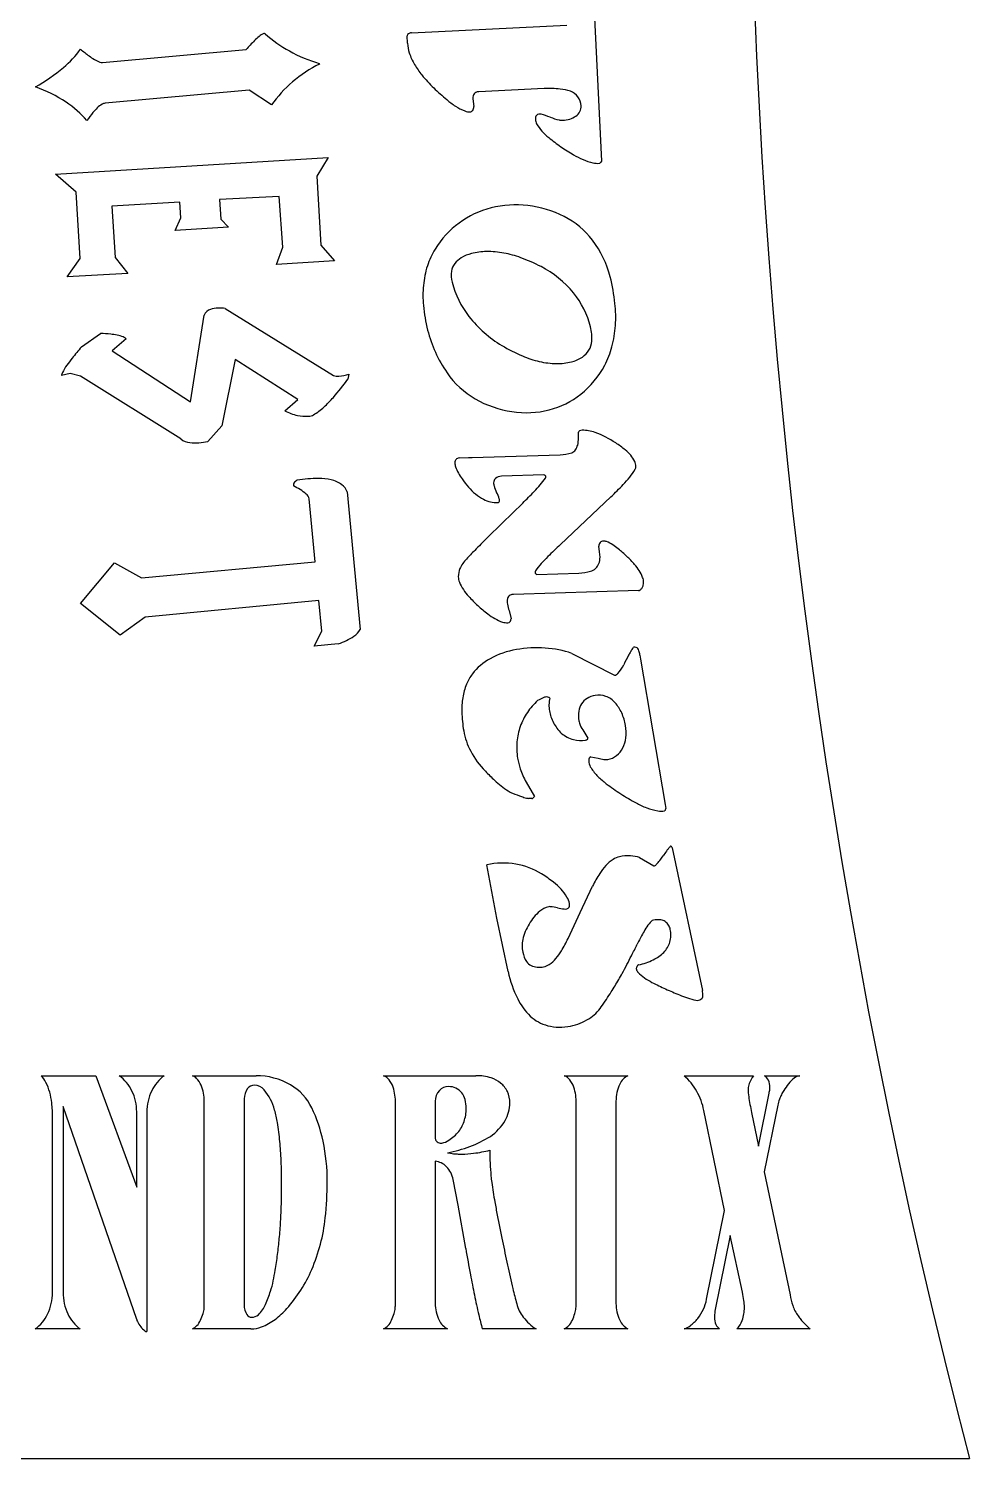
# Model space of a CAD drawing. Extents: x 7.4 to 31.4, y 13.7 to 28.6.
# Drawn here: x 28.1 to 31.44, y 13.7 to 18.78 of the extents above; entities that cross this region are included whole.
import ezdxf

# ---------------------------------------------------------------- set-up
doc = ezdxf.new("R2010")
doc.units = 0
doc.header["$MEASUREMENT"] = 0
doc.layers.add('APS_GEOMETRY', color=7, linetype='Continuous')

msp = doc.modelspace()

# ---------------------------------------------------------------- linework, layer by layer
at = {"layer": 'APS_GEOMETRY'}
for p, q in [((30.105273, 18.931862), (30.135475, 18.311557)), ((29.459106, 18.767585), (30.011535, 18.794482)), ((29.445093, 18.730501), (29.443803, 18.757002)), ((28.359265, 18.66176), (28.870913, 18.708176)), ((29.131338, 18.658396), (29.132188, 18.656453)), ((28.881997, 18.563718), (28.369013, 18.517181)), ((28.961533, 18.510997), (28.881997, 18.563718)), ((29.931744, 18.569237), (29.698532, 18.557882)), ((29.678024, 18.533272), (29.681325, 18.505886)), ((28.192453, 18.264379), (29.162479, 18.323583)), ((29.162479, 18.323583), (29.122178, 18.25729)), ((30.132722, 18.307487), (30.128987, 18.30337)), ((30.135475, 18.311557), (30.132722, 18.307487)), ((28.265574, 18.200304), (28.192453, 18.264379)), ((29.122178, 18.25729), (29.137132, 18.012273)), ((28.279956, 17.96466), (28.265574, 18.200304)), ((28.634564, 18.16571), (28.393564, 18.151001)), ((28.637996, 18.109477), (28.634564, 18.16571)), ((28.988823, 18.185316), (28.776486, 18.174372)), ((28.776486, 18.174372), (28.780735, 18.10475)), ((29.001822, 18.005358), (28.988823, 18.185316)), ((28.393564, 18.151001), (28.404677, 17.968912)), ((28.617891, 18.064574), (28.637996, 18.109477)), ((28.780735, 18.10475), (28.808682, 18.076219)), ((28.808682, 18.076219), (28.617891, 18.064574)), ((28.978722, 17.943474), (29.001822, 18.005358)), ((29.137132, 18.012273), (29.184911, 17.956058)), ((28.234217, 17.899378), (28.279956, 17.96466)), ((28.404677, 17.968912), (28.44986, 17.911195)), ((29.184911, 17.956058), (28.978722, 17.943474)), ((28.44986, 17.911195), (28.234217, 17.899378)), ((28.672369, 17.455247), (28.721611, 17.763351)), ((28.796796, 17.786915), (29.182126, 17.548478)), ((28.28523, 17.650375), (28.352648, 17.698111)), ((28.444112, 17.679469), (28.394387, 17.636842)), ((28.394387, 17.636842), (28.672369, 17.455247)), ((28.831457, 17.605667), (28.784607, 17.369233)), ((29.054381, 17.463139), (28.831457, 17.605667)), ((28.244627, 17.556079), (28.213715, 17.548324)), ((28.281983, 17.546272), (28.244627, 17.556079)), ((28.638843, 17.323233), (28.281983, 17.546272)), ((29.236192, 17.553791), (29.23329, 17.53531)), ((29.008399, 17.423576), (29.054381, 17.463139)), ((28.784607, 17.369233), (28.734728, 17.314461)), ((30.053199, 17.325985), (30.053516, 17.347623)), ((29.628649, 17.255901), (29.661966, 17.256926)), ((29.661966, 17.256926), (29.674704, 17.257318)), ((29.674704, 17.257318), (29.988316, 17.266967)), ((29.930394, 17.195383), (29.779136, 17.190729)), ((29.116761, 16.88628), (29.095635, 17.110639)), ((29.230784, 17.134817), (29.276872, 16.645366)), ((29.781937, 17.023807), (29.855056, 17.095244)), ((30.16875, 17.117186), (29.989144, 16.947478)), ((29.728218, 16.970909), (29.781937, 17.023807)), ((30.12854, 16.922273), (30.125972, 16.941856)), ((28.281951, 16.737612), (28.402319, 16.883004)), ((28.402319, 16.883004), (28.499041, 16.828788)), ((28.499041, 16.828788), (29.116761, 16.88628)), ((30.130127, 16.902659), (30.12854, 16.922273)), ((29.905885, 16.841688), (30.055178, 16.846281)), ((30.266501, 16.783965), (29.822549, 16.770305)), ((28.423187, 16.625611), (28.281951, 16.737612)), ((29.129713, 16.748726), (28.512119, 16.689898)), ((29.140025, 16.639217), (29.129713, 16.748726)), ((28.512119, 16.689898), (28.423187, 16.625611)), ((29.806623, 16.712794), (29.813422, 16.683509)), ((29.112626, 16.586786), (29.140025, 16.639217)), ((29.198764, 16.594897), (29.112626, 16.586786)), ((30.030074, 16.560692), (30.181785, 16.482688)), ((30.272249, 16.554783), (30.274705, 16.540249)), ((30.274705, 16.540249), (30.362153, 16.022848)), ((30.072065, 16.282763), (30.086981, 16.259373)), ((29.836876, 16.188371), (29.846362, 16.149939)), ((30.097311, 16.192354), (30.123008, 16.187727)), ((29.867399, 16.102124), (29.896835, 16.051788)), ((29.887152, 16.044218), (29.875197, 16.044191)), ((30.362153, 16.022848), (30.364446, 16.009283)), ((30.387359, 15.86886), (30.494403, 15.362183)), ((30.270938, 15.834221), (30.321441, 15.804717)), ((29.763115, 15.619469), (29.727149, 15.808723)), ((30.059365, 15.639247), (30.103774, 15.732618)), ((29.803333, 15.429105), (29.763115, 15.619469)), ((30.01625, 15.546902), (30.059365, 15.639247)), ((30.259623, 15.437121), (30.260679, 15.446383)), ((28.142059, 15.058757), (28.335998, 15.058757)), ((28.335998, 15.058757), (28.481453, 14.662393)), ((28.419635, 15.058757), (28.579635, 15.058757)), ((28.679635, 15.058757), (28.906301, 15.058757)), ((29.359635, 15.058757), (29.688119, 15.058757)), ((30.002665, 15.058757), (30.229331, 15.058757)), ((30.429331, 15.058757), (30.676604, 15.058757)), ((30.715392, 15.058757), (30.841453, 15.058757)), ((28.481453, 14.19209), (28.219635, 14.949666)), ((28.219635, 14.949666), (28.219635, 14.287848)), ((28.722059, 14.24906), (28.722059, 14.967848)), ((28.863877, 14.976408), (28.863877, 14.242942)), ((29.402059, 14.24906), (29.402059, 14.967848)), ((29.543877, 14.967848), (29.543877, 14.835727)), ((30.045089, 14.24906), (30.045089, 14.967848)), ((30.186907, 14.967848), (30.186907, 14.24906)), ((30.694635, 14.808586), (30.731888, 14.996314)), ((30.762665, 14.953302), (30.71418, 14.716939)), ((28.182059, 14.287848), (28.182059, 14.909666)), ((28.481453, 14.662393), (28.481453, 14.930272)), ((28.517816, 14.92906), (28.517816, 14.148454)), ((30.573574, 14.578757), (30.499635, 14.93512)), ((30.669275, 14.928227), (30.694635, 14.808586)), ((29.543877, 14.754514), (29.543877, 14.24906)), ((30.71418, 14.716939), (30.806301, 14.279363)), ((29.625241, 14.597999), (29.608119, 14.68906)), ((29.652362, 14.443605), (29.625241, 14.597999)), ((30.509331, 14.263605), (30.573574, 14.578757)), ((30.592684, 14.490386), (30.538953, 14.220821)), ((30.636566, 14.288359), (30.592684, 14.490386)), ((28.280241, 14.158151), (28.120241, 14.158151)), ((28.888119, 14.158151), (28.679635, 14.158151)), ((29.587513, 14.158151), (29.359635, 14.158151)), ((29.902665, 14.158151), (29.71115, 14.158151)), ((30.229331, 14.158151), (30.002665, 14.158151)), ((30.555392, 14.158151), (30.429331, 14.158151)), ((30.877816, 14.158151), (30.61721, 14.158151)), ((7.425289, 13.697614), (31.444559, 13.697614))]:
    msp.add_line(p, q, dxfattribs=at)
for centre, radius, start, end in [((54.662708, 19.773593), 24, 167.100475, 194.664928), ((28.963842, 18.697683), 0.07366, 114.130115, 129.601975), ((28.935565, 18.760808), 0.004491, 48.062514, 114.130115), ((29.243512, 19.101794), 0.454968, 227.913161, 241.251177), ((29.45558, 18.754066), 0.012137, 124.667567, 166.006139), ((29.460081, 18.747559), 0.02005, 92.787481, 124.667567), ((29.526709, 18.117551), 0.882557, 135.177778, 137.993037), ((29.060392, 18.580982), 0.225123, 129.601975, 135.177778), ((29.574124, 18.736783), 0.129183, 182.787481, 198.368405), ((27.997307, 18.912774), 0.349589, 309.843835, 324.397789), ((28.753905, 19.282988), 0.743158, 230.535114, 233.511015), ((28.465148, 18.892599), 0.257582, 233.511015, 238.566859), ((28.396001, 18.779464), 0.124989, 238.566859, 248.759335), ((28.357559, 18.680563), 0.01888, 248.759335, 275.183611), ((29.286404, 19.17998), 0.544146, 241.251177, 253.442832), ((29.655051, 18.763655), 0.214455, 198.368405, 210.446352), ((27.800339, 19.148814), 0.657016, 299.24096, 309.843835), ((29.344293, 18.231064), 0.475336, 116.501523, 130.442382), ((29.724132, 18.80426), 0.294586, 210.446352, 219.343575), ((29.918243, 18.963384), 0.545583, 219.343575, 225.878328), ((27.933756, 18.068023), 0.541035, 56.770293, 69.720266), ((29.319345, 18.260334), 0.436877, 130.442382, 144.987096), ((30.148418, 19.200726), 0.876206, 225.878328, 229.959728), ((29.949747, 18.199481), 0.370194, 84.039891, 92.787481), ((29.971107, 18.40408), 0.164484, 70.900594, 84.039891), ((28.035702, 18.223637), 0.355001, 40.765328, 56.770293), ((28.407986, 18.430318), 0.096951, 120.962042, 133.77617), ((28.372258, 18.489868), 0.027504, 96.774751, 120.962042), ((29.799589, 18.785601), 0.333979, 229.959728, 236.57278), ((29.71542, 18.535093), 0.03744, 166.7948, 182.787481), ((29.698945, 18.538958), 0.020517, 145.13246, 166.7948), ((29.693247, 18.542928), 0.013573, 113.659408, 145.13246), ((29.700011, 18.527489), 0.030429, 92.787481, 113.659408), ((30.006732, 18.50696), 0.055609, 36.30282, 70.900594), ((30.00388, 18.504865), 0.059148, 2.787481, 36.30282), ((28.677652, 18.199182), 0.452607, 141.007107, 145.51577), ((28.462751, 18.373162), 0.176108, 133.77617, 141.007107), ((29.714482, 18.656663), 0.179486, 236.57278, 248.594272), ((29.665331, 18.531283), 0.044816, 248.594272, 272.787481), ((29.666896, 18.499155), 0.01265, 272.787481, 324.497318), ((29.658985, 18.504798), 0.022366, 324.497318, 2.787481), ((29.922664, 18.461558), 0.022712, 146.786732, 182.787481), ((29.937965, 18.462303), 0.038032, 182.787481, 208.936606), ((29.912466, 18.468235), 0.010523, 92.787481, 146.786732), ((29.913285, 18.451415), 0.027363, 74.454769, 92.787481), ((29.811697, 18.086222), 0.406422, 69.716847, 74.454769), ((30.058487, 18.753983), 0.305484, 249.716847, 256.008473), ((29.992367, 18.555148), 0.098934, 272.787481, 287.857299), ((29.997483, 18.539266), 0.082247, 287.857299, 304.394983), ((30.018191, 18.509018), 0.045591, 304.394983, 332.382833), ((30.024234, 18.505856), 0.03877, 332.382833, 2.787481), ((30.021162, 18.5083), 0.133097, 208.936606, 222.827631), ((30.104255, 18.585319), 0.246395, 222.827631, 230.554269), ((29.995076, 18.499497), 0.043217, 256.008473, 272.787481), ((30.360358, 18.896598), 0.649487, 230.554269, 235.311086), ((30.363525, 18.901174), 0.655052, 235.311086, 240.029231), ((30.19404, 18.60727), 0.315782, 240.029231, 246.826705), ((30.151313, 18.507452), 0.207203, 246.826705, 257.067844), ((30.124694, 18.391528), 0.088263, 257.067844, 272.787481), ((29.830522, 17.792684), 0.362889, 83.253585, 104.036243), ((29.821592, 17.828403), 0.32607, 104.036243, 126.323557), ((29.827796, 17.769639), 0.386094, 63.111856, 83.253585), ((29.868656, 17.850221), 0.295745, 37.385288, 63.111856), ((29.821953, 17.827912), 0.32668, 126.323557, 148.589792), ((29.81921, 17.812436), 0.357975, 14.036243, 37.385288), ((29.77933, 17.853939), 0.276739, 148.589792, 162.190535), ((29.677515, 17.898056), 0.08069, 120.929974, 142.832796), ((29.705412, 17.851499), 0.134966, 104.036243, 120.929974), ((29.72978, 17.754024), 0.23544, 90.858632, 104.036243), ((29.730889, 17.680027), 0.309446, 79.370357, 90.858632), ((29.71757, 17.609061), 0.381651, 69.98583, 79.370357), ((29.640309, 17.396952), 0.607393, 62.549994, 69.98583), ((29.823678, 17.839693), 0.323319, 162.190535, 174.769193), ((29.700684, 17.905366), 0.099865, 171.840784, 194.036243), ((29.660221, 17.911167), 0.058988, 142.832796, 171.840784), ((29.749757, 17.607648), 0.369966, 39.421041, 62.549994), ((29.490581, 17.730279), 0.696718, 6.135782, 14.036243), ((29.884111, 17.83416), 0.384005, 174.769193, 185.437794), ((29.920413, 17.960298), 0.326356, 194.036243, 218.187958), ((30.089747, 17.853735), 0.59057, 185.437794, 194.036243), ((29.797634, 17.647004), 0.30799, 14.036243, 39.421041), ((29.727337, 17.755731), 0.458598, 356.393873, 6.135782), ((28.755009, 17.749342), 0.036217, 107.401288, 157.244059), ((28.776474, 17.680853), 0.107991, 79.15309, 107.401288), ((29.999143, 18.022226), 0.426524, 218.187958, 239.276981), ((28.335636, 17.148521), 0.549852, 84.429514, 88.227062), ((28.367252, 17.472687), 0.224149, 78.480109, 84.429514), ((29.967878, 17.823268), 0.464951, 194.036243, 214.714006), ((29.936413, 17.681699), 0.16494, 356.136754, 14.036243), ((29.801219, 17.751074), 0.38457, 344.851083, 356.393873), ((29.26609, 16.791664), 1.303638, 138.798913, 141.101409), ((28.386573, 17.567483), 0.127403, 68.17812, 78.480109), ((28.420976, 17.653401), 0.034854, 48.410507, 68.17812), ((30.098772, 18.189866), 0.621535, 239.276981, 246.844846), ((30.031262, 17.675294), 0.069874, 328.479991, 356.136754), ((29.867643, 17.733091), 0.315754, 332.107706, 344.851083), ((28.609458, 17.321472), 0.459919, 141.101409, 144.978363), ((29.997847, 17.953881), 0.364874, 246.844846, 256.727133), ((29.979425, 17.875786), 0.284635, 256.727133, 269.267587), ((29.978414, 17.796701), 0.205544, 269.267587, 284.036243), ((29.997581, 17.720033), 0.126516, 284.036243, 303.538692), ((30.024479, 17.679454), 0.077832, 303.538692, 328.479991), ((28.244212, 17.545107), 0.030667, 152.753353, 173.979471), ((28.418147, 17.455538), 0.226308, 144.978363, 152.753353), ((29.196847, 17.588713), 0.042843, 249.903151, 275.613105), ((29.186102, 17.698042), 0.152699, 275.613105, 289.148961), ((29.842873, 17.736665), 0.312877, 214.714006, 239.988817), ((29.854768, 17.739906), 0.330322, 308.811384, 332.107706), ((28.183794, 18.333472), 1.318523, 319.154982, 322.746345), ((28.845534, 17.761365), 0.443763, 312.962454, 319.154982), ((29.87127, 17.785828), 0.369652, 239.988817, 261.546689), ((29.878414, 17.710508), 0.292594, 284.036243, 308.811384), ((29.09329, 17.58128), 0.1791, 241.706828, 257.037381), ((29.080555, 17.525957), 0.122331, 257.037381, 275.613105), ((29.093156, 17.439183), 0.034976, 268.95868, 300.304663), ((29.004815, 17.590333), 0.210049, 300.304663, 312.962454), ((29.866913, 17.756512), 0.340014, 261.546689, 284.036243), ((30.059743, 17.345759), 0.0065, 116.537532, 163.327442), ((30.066788, 17.331651), 0.022269, 91.762391, 116.537532), ((30.069846, 17.232254), 0.121713, 69.430102, 91.762391), ((29.982357, 16.99912), 0.370723, 56.688637, 69.430102), ((28.676095, 17.368605), 0.058706, 230.613105, 264.7728), ((28.689242, 17.51231), 0.203011, 264.7728, 282.947484), ((29.999568, 17.31369), 0.052556, 326.111078, 346.47932), ((29.960323, 17.323127), 0.092919, 346.47932, 1.762391), ((29.971609, 16.982765), 0.390293, 50.509408, 56.688637), ((29.630562, 17.239047), 0.017086, 138.893469, 181.762391), ((29.661963, 17.240013), 0.048502, 181.762391, 199.020238), ((29.630213, 17.239351), 0.016623, 95.401546, 138.893469), ((29.983679, 17.417668), 0.150772, 271.762391, 287.609148), ((30.021318, 17.299081), 0.026355, 287.609148, 326.111078), ((30.116109, 17.158116), 0.163075, 40.94342, 50.509408), ((30.165223, 17.200725), 0.098054, 25.475986, 40.94342), ((30.215772, 17.22481), 0.042061, 1.762391, 25.475986), ((29.744805, 17.26857), 0.136128, 199.020238, 209.296416), ((29.818371, 17.309848), 0.220483, 209.296416, 215.725711), ((29.780182, 17.156735), 0.03401, 91.762391, 130.180446), ((29.930529, 17.19099), 0.004395, 56.224713, 91.762391), ((29.920931, 17.176639), 0.02166, 40.422199, 56.224713), ((29.925941, 17.190331), 0.011485, 326.889263, 1.762391), ((29.895813, 17.465186), 0.439323, 316.146331, 320.727046), ((30.083507, 17.311707), 0.196867, 320.727046, 330.690733), ((30.237127, 17.225467), 0.020695, 330.690733, 1.762391), ((29.052436, 17.159187), 0.013349, 148.194503, 194.351836), ((28.94059, 16.948197), 0.230033, 51.133057, 64.532622), ((29.065479, 17.151098), 0.028696, 117.180619, 148.194503), ((29.134948, 16.647029), 0.535996, 90.688119, 98.862481), ((29.130752, 16.996406), 0.186594, 76.811631, 90.688119), ((29.14999, 17.078505), 0.10227, 53.024657, 76.811631), ((29.176316, 17.113472), 0.058502, 21.399501, 53.024657), ((30.039003, 17.468538), 0.492257, 215.725711, 220.027299), ((29.799445, 17.267331), 0.179411, 220.027299, 242.1892), ((29.770787, 17.167861), 0.019448, 130.180446, 181.762391), ((29.793036, 17.168545), 0.041708, 181.762391, 197.707787), ((29.929493, 17.212114), 0.184952, 197.707787, 205.260957), ((28.530193, 18.454769), 1.898307, 314.26022, 316.004485), ((29.490294, 17.527755), 0.56371, 316.004485, 319.205647), ((29.74315, 17.30954), 0.229713, 319.205647, 326.889263), ((29.229188, 18.105655), 1.363763, 313.546907, 316.146331), ((29.065295, 17.102928), 0.031305, 14.259868, 51.133057), ((29.763209, 17.198635), 0.101744, 242.1892, 271.762391), ((29.512004, 17.015116), 0.276681, 20.19734, 25.260957), ((29.766129, 17.103736), 0.0068, 271.762391, 316.954873), ((29.766048, 17.103812), 0.006911, 316.954873, 1.762391), ((29.751924, 17.103377), 0.021042, 1.762391, 20.19734), ((32.881587, 13.789298), 4.479552, 134.744566, 135.537221), ((31.273122, 15.566024), 1.886004, 132.90559, 134.787457), ((30.144395, 16.942423), 0.018432, 138.398968, 181.762391), ((30.142619, 16.944001), 0.016057, 91.762391, 138.398968), ((30.143012, 16.931228), 0.028835, 68.200846, 91.762391), ((30.108344, 16.844549), 0.12219, 56.816727, 68.200846), ((30.050157, 16.755573), 0.228503, 50.596856, 56.816727), ((29.745641, 16.810023), 0.125151, 136.675885, 155.493675), ((31.233815, 15.406456), 2.170797, 135.537221, 136.675885), ((30.341317, 16.504768), 0.563317, 134.787457, 138.231192), ((30.072634, 16.90089), 0.05752, 338.736899, 1.762391), ((29.813788, 16.467845), 0.600871, 46.762391, 50.596856), ((29.945285, 16.607691), 0.408912, 41.13999, 46.762391), ((29.690704, 16.835067), 0.064775, 155.493675, 181.762391), ((29.682934, 16.834828), 0.057002, 181.762391, 201.426444), ((29.911665, 16.846781), 0.012813, 146.427458, 181.762391), ((29.915348, 16.860432), 0.02166, 220.422199, 236.224713), ((30.093514, 16.726086), 0.23107, 138.231192, 146.427458), ((29.905749, 16.846081), 0.004395, 236.224713, 271.762391), ((30.049853, 17.019337), 0.173138, 271.762391, 285.577416), ((30.084536, 16.89493), 0.043987, 285.577416, 313.186057), ((30.08257, 16.897024), 0.046858, 313.186057, 338.736899), ((30.109683, 16.751307), 0.190618, 32.901363, 41.13999), ((30.166043, 16.787769), 0.123492, 20.396976, 32.901363), ((29.757383, 16.864043), 0.136978, 201.426444, 214.075024), ((29.824838, 16.909671), 0.218415, 214.075024, 222.155364), ((30.266133, 16.795932), 0.011973, 271.762391, 305.922086), ((30.258625, 16.806296), 0.02477, 305.922086, 329.486747), ((30.24497, 16.814343), 0.04062, 329.486747, 344.659662), ((30.229418, 16.811335), 0.055877, 1.762391, 20.396976), ((30.253263, 16.812068), 0.032021, 344.659662, 1.762391), ((30.023954, 17.089936), 0.48701, 222.155364, 227.564197), ((30.048146, 17.116397), 0.522862, 227.564197, 232.604758), ((29.834889, 16.746106), 0.035173, 164.771568, 181.762391), ((29.854011, 16.746695), 0.054304, 181.762391, 192.067237), ((30.102956, 16.799915), 0.308874, 192.067237, 196.383265), ((29.822908, 16.749368), 0.022757, 143.605164, 164.771568), ((29.816592, 16.754024), 0.01491, 112.48795, 143.605164), ((29.823569, 16.73717), 0.033151, 91.762391, 112.48795), ((29.870994, 16.884651), 0.231161, 232.604758, 240.188645), ((29.826965, 16.807808), 0.142599, 240.188645, 252.267198), ((29.798061, 16.683036), 0.015369, 321.013969, 1.762391), ((29.218782, 16.677061), 0.066174, 302.868306, 331.38275), ((29.800304, 16.724433), 0.055065, 252.267198, 271.762391), ((29.801668, 16.680117), 0.010729, 271.762391, 321.013969), ((29.125059, 16.82211), 0.238868, 287.972539, 302.868306), ((29.905474, 16.14219), 0.43807, 86.108458, 99.593134), ((29.908948, 16.193257), 0.386885, 71.755053, 86.108458), ((29.821846, 16.846777), 0.502745, 326.061935, 327.605922), ((30.154931, 16.635443), 0.108273, 327.605922, 330.933326), ((30.252759, 16.563959), 0.01915, 70.706552, 99.593134), ((30.255274, 16.571142), 0.01154, 33.222512, 70.706552), ((30.238523, 16.560171), 0.031563, 17.890279, 33.222512), ((29.83795, 16.361864), 0.205124, 118.875739, 142.08377), ((29.881778, 16.28239), 0.295882, 99.593134, 118.875739), ((31.196534, 16.038616), 1.093859, 151.860089, 153.886443), ((30.349869, 16.491451), 0.133702, 146.061935, 151.860089), ((30.166426, 16.536898), 0.107324, 9.593134, 17.890279), ((29.798195, 16.392831), 0.154731, 142.08377, 157.880198), ((30.178294, 16.503339), 0.020945, 279.593134, 318.962452), ((30.087812, 16.582098), 0.140903, 318.962452, 333.886443), ((29.853451, 16.370371), 0.214377, 157.880198, 171.288502), ((29.91705, 16.360626), 0.278719, 171.288502, 181.725505), ((30.059631, 16.224241), 0.226521, 132.017014, 146.151914), ((30.035885, 16.167871), 0.258508, 114.580258, 119.648089), ((29.940712, 16.375936), 0.029708, 99.593134, 114.580258), ((29.939806, 16.381298), 0.02427, 77.791725, 99.593134), ((29.941887, 16.390915), 0.01443, 49.398705, 77.791725), ((30.064068, 16.375091), 0.115594, 178.522932, 189.593134), ((30.081929, 16.374631), 0.133461, 168.222512, 178.522932), ((30.121372, 16.344586), 0.067676, 147.319445, 170.867346), ((30.116208, 16.347899), 0.061541, 121.75948, 147.319445), ((30.126708, 16.330937), 0.081491, 99.593134, 121.75948), ((30.125341, 16.339025), 0.073287, 69.524551, 99.593134), ((30.122571, 16.331606), 0.081207, 40.992592, 69.524551), ((30.069749, 16.285701), 0.151189, 24.626392, 40.992592), ((30.12814, 16.366985), 0.489904, 181.725505, 189.593134), ((30.06043, 16.223706), 0.227483, 146.151914, 160.256758), ((30.076632, 16.377215), 0.128336, 189.593134, 199.15982), ((30.096432, 16.384095), 0.149298, 199.15982, 208.028083), ((30.159669, 16.33843), 0.106465, 170.867346, 189.593134), ((30.04447, 16.274113), 0.178998, 9.593134, 24.626392), ((29.879182, 16.324908), 0.237416, 189.593134, 208.191629), ((30.048201, 16.228095), 0.21449, 160.256758, 175.188254), ((30.103998, 16.388122), 0.157868, 208.028083, 216.427178), ((30.111604, 16.393735), 0.167321, 216.427178, 224.585154), ((30.068821, 16.372307), 0.122702, 231.499076, 254.156918), ((30.11648, 16.33113), 0.062664, 189.593134, 204.611495), ((30.198318, 16.368618), 0.152679, 204.611495, 214.216699), ((30.070381, 16.278492), 0.152719, 353.163833, 9.593134), ((30.064024, 16.226763), 0.230369, 175.188254, 189.593134), ((30.061994, 16.348248), 0.097692, 254.156918, 279.593134), ((30.075782, 16.266669), 0.014957, 279.593134, 310.556891), ((30.082652, 16.258641), 0.00439, 310.556891, 9.593134), ((30.142223, 16.258536), 0.077099, 307.274196, 333.886443), ((30.111591, 16.273552), 0.111214, 333.886443, 353.163833), ((29.947999, 16.361794), 0.315495, 208.191629, 224.307756), ((30.122429, 16.177663), 0.032145, 161.834594, 189.593134), ((30.140977, 16.180798), 0.050956, 189.593134, 213.018041), ((30.098465, 16.185526), 0.006924, 99.593134, 161.834594), ((30.158567, 16.304238), 0.121817, 253.028083, 263.203594), ((30.149731, 16.230099), 0.047153, 263.203594, 279.593134), ((30.145696, 16.253974), 0.071366, 279.593134, 307.274196), ((30.409504, 16.81228), 0.960417, 224.307756, 227.032846), ((30.031971, 16.203985), 0.193318, 196.234419, 203.747825), ((30.056218, 16.214653), 0.219808, 203.747825, 210.793351), ((30.247028, 16.249716), 0.177433, 213.018041, 225.508809), ((30.346339, 16.350806), 0.319144, 225.508809, 232.61637), ((30.055173, 16.43187), 0.44055, 227.032846, 231.056881), ((29.950056, 16.301797), 0.273312, 231.056881, 237.507494), ((29.849233, 16.143491), 0.085626, 237.507494, 249.045563), ((30.644638, 16.741197), 0.810455, 232.61637, 237.074784), ((30.706802, 18.382856), 2.483578, 249.045563, 249.848253), ((29.905724, 16.199919), 0.158296, 249.848253, 253.028083), ((29.954441, 16.359543), 0.325189, 253.028083, 254.576241), ((29.930653, 16.273321), 0.235746, 254.576241, 256.394544), ((29.885305, 16.055143), 0.01108, 279.593134, 308.015084), ((29.880364, 16.061464), 0.019103, 308.015084, 329.566402), ((30.624928, 16.710759), 0.774193, 237.074784, 241.741318), ((30.417902, 16.325606), 0.336926, 241.741318, 248.81765), ((30.369954, 16.201874), 0.204229, 248.81765, 260.297391), ((30.347792, 16.072257), 0.07273, 260.297391, 279.593134), ((30.372979, 15.991102), 0.016121, 139.179574, 144.14899), ((30.398548, 15.969015), 0.049909, 136.35587, 139.179574), ((30.358454, 16.007256), 0.005498, 316.35587, 340.919988), ((30.349159, 16.01047), 0.015333, 340.919988, 355.556891), ((30.543649, 15.729478), 0.21847, 141.43808, 144.32268), ((30.442664, 15.809983), 0.089322, 134.512091, 141.43808), ((30.382947, 15.870726), 0.004141, 101.929322, 134.512091), ((30.371169, 15.858004), 0.020016, 41.674203, 56.929322), ((30.382121, 15.867754), 0.005353, 11.929322, 41.674203), ((29.784559, 15.536984), 0.277737, 80.524143, 101.929322), ((30.247678, 15.716343), 0.132161, 122.494569, 137.44325), ((30.214384, 15.768617), 0.070185, 101.929322, 122.494569), ((30.231494, 15.687625), 0.152964, 87.53011, 101.929322), ((30.233073, 15.724222), 0.116334, 71.005016, 87.53011), ((30.1447, 15.982525), 0.253557, 317.021944, 325.896105), ((30.962573, 15.428702), 0.734186, 144.32268, 145.896105), ((29.788664, 15.561578), 0.252803, 58.075085, 80.524143), ((29.662245, 15.358674), 0.491867, 52.033467, 58.075085), ((30.49383, 15.545427), 0.432648, 147.51247, 154.363306), ((30.298057, 15.670088), 0.200554, 137.44325, 147.51247), ((30.31799, 15.821053), 0.016697, 281.929322, 317.021944), ((29.820078, 15.560934), 0.235312, 43.294209, 52.033467), ((29.87752, 15.615054), 0.156391, 30.364271, 43.294209), ((29.945786, 15.655048), 0.077273, 11.929322, 30.364271), ((30.001288, 15.666774), 0.020545, 334.523966, 11.929322), ((30.044525, 15.497046), 0.195032, 131.336511, 148.838475), ((29.961992, 15.590871), 0.070072, 101.929322, 131.336511), ((29.951659, 15.639783), 0.02008, 82.639276, 101.929322), ((29.919773, 15.39295), 0.268964, 77.391594, 82.639276), ((30.023123, 15.854996), 0.2045, 257.391594, 264.279198), ((30.005864, 15.68271), 0.031351, 264.279198, 281.929322), ((30.010119, 15.662567), 0.010763, 281.929322, 334.523966), ((30.323158, 15.597518), 0.014408, 101.929322, 135.142433), ((30.337115, 15.531454), 0.081931, 83.076163, 101.929322), ((30.343174, 15.581344), 0.031674, 52.530617, 83.076163), ((30.037303, 15.501413), 0.186591, 148.838475, 167.211881), ((31.10126, 15.111565), 0.935676, 150.910521, 153.702835), ((30.544361, 15.421397), 0.298391, 145.964838, 150.910521), ((30.406752, 15.514339), 0.132335, 135.142433, 145.964838), ((30.331297, 15.565848), 0.051198, 33.090582, 52.530617), ((30.337927, 15.570169), 0.043285, 11.929322, 33.090582), ((30.288117, 15.559645), 0.094194, 344.032051, 11.929322), ((29.956586, 15.519734), 0.103821, 167.211881, 191.929322), ((29.598362, 15.74016), 0.460411, 328.920692, 335.181155), ((26.139012, 17.563756), 4.599407, 333.134095, 333.702835), ((30.299645, 15.556347), 0.082203, 314.125056, 344.032051), ((29.958737, 15.520189), 0.10602, 191.929322, 211.813863), ((29.899216, 15.483264), 0.035975, 211.813863, 246.296368), ((29.879919, 15.555774), 0.123038, 304.366791, 319.391272), ((29.822272, 15.6052), 0.198973, 319.391272, 328.920692), ((27.759853, 16.742668), 2.782456, 332.402869, 333.134095), ((30.222014, 15.667429), 0.219351, 281.929322, 296.443588), ((30.253703, 15.603713), 0.14819, 296.443588, 314.125056), ((30.202379, 15.51341), 0.407854, 191.929322, 206.429489), ((29.914281, 15.517577), 0.07345, 246.296368, 264.119079), ((29.914291, 15.517678), 0.073552, 264.119079, 281.929322), ((29.91801, 15.500075), 0.055559, 281.929322, 304.366791), ((29.27121, 15.933076), 1.067859, 330.065681, 331.428304), ((28.375708, 16.420746), 2.087539, 331.428304, 332.402869), ((30.282056, 15.441861), 0.022929, 191.929322, 223.239273), ((30.306949, 15.416254), 0.055215, 141.218729, 146.929322), ((30.267167, 15.448218), 0.004183, 120.364271, 141.218729), ((30.271322, 15.441127), 0.012401, 113.239255, 120.364271), ((30.364234, 15.519137), 0.135733, 223.239273, 235.974481), ((30.268374, 15.447991), 0.004931, 101.929322, 113.239255), ((28.669106, 16.315054), 1.780949, 325.381164, 327.448605), ((29.233382, 15.954859), 1.11151, 327.448605, 330.065681), ((30.448395, 15.643791), 0.286138, 235.974481, 242.219403), ((30.710608, 16.141531), 0.848722, 242.219403, 245.844249), ((31.007447, 16.803394), 1.574102, 245.844249, 247.801539), ((30.399103, 15.342049), 0.097403, 0.20421, 11.929322), ((30.034196, 15.429815), 0.220042, 206.429489, 226.216199), ((30.610138, 15.829742), 0.522507, 247.801539, 251.199107), ((30.519547, 15.563647), 0.241414, 251.199107, 258.451922), ((30.47589, 15.349981), 0.023334, 258.451922, 281.929322), ((30.475043, 15.353988), 0.027429, 281.929322, 301.465977), ((30.480875, 15.344459), 0.016256, 301.465977, 326.929322), ((30.48411, 15.342352), 0.012397, 326.929322, 0.20421), ((29.978227, 15.371419), 0.139155, 226.216199, 255.875827), ((29.983013, 15.434328), 0.203808, 281.929322, 301.94967), ((30.011831, 15.388119), 0.149349, 301.94967, 325.381164), ((29.988053, 15.410468), 0.179421, 255.875827, 281.929322), ((28.063526, 14.986768), 0.106536, 26.916555, 42.510447), ((28.331183, 14.940045), 0.148041, 25.6937, 53.310277), ((28.662681, 14.944287), 0.141421, 125.960517, 154.515873), ((28.668245, 15.024588), 0.036017, 42.878904, 71.565051), ((28.906301, 14.814155), 0.244602, 59.972876, 90), ((29.348245, 15.024588), 0.036017, 42.878904, 71.565051), ((29.688119, 14.867747), 0.19101, 73.228776, 90), ((29.991275, 15.024588), 0.036017, 42.878904, 71.565051), ((30.258804, 15.001449), 0.064442, 117.216112, 154.983107), ((30.282178, 14.893658), 0.22116, 29.623749, 48.289243), ((30.784311, 14.980202), 0.13331, 143.895056, 157.637234), ((30.69303, 15.025904), 0.039741, 24.771866, 55.758288), ((30.852892, 15.004418), 0.05553, 101.888658, 125.049373), ((27.995769, 14.952369), 0.182524, 15.018361, 26.916555), ((28.31087, 14.930272), 0.170583, 0, 25.6937), ((28.694629, 14.92906), 0.176813, 154.515873, 180), ((28.623187, 14.982748), 0.097506, 25.559965, 42.878904), ((28.56121, 14.966145), 0.16101, 10.840305, 21.370622), ((28.924309, 14.976408), 0.060432, 143.087088, 180), ((28.900241, 14.994488), 0.03033, 90, 143.087088), ((28.900241, 14.979932), 0.044886, 39.224471, 90), ((28.781092, 14.882672), 0.19869, 15.708282, 39.224471), ((28.934039, 14.862146), 0.189172, 25.709954, 59.972876), ((29.303187, 14.982748), 0.097506, 25.559965, 42.878904), ((29.24121, 14.966145), 0.16101, 10.840305, 21.370622), ((29.599855, 14.967848), 0.055978, 137.792702, 180), ((29.59115, 14.975744), 0.044225, 90, 137.792702), ((29.59115, 14.957024), 0.062944, 65.224859, 90), ((29.592449, 14.95984), 0.059844, 39.805571, 65.224859), ((29.717357, 14.964764), 0.089683, 48.652223, 73.228776), ((29.726737, 14.967975), 0.081224, 24.96279, 52.125016), ((29.713444, 14.961787), 0.095888, 0, 24.96279), ((29.946217, 14.982748), 0.097506, 25.559965, 42.878904), ((29.88424, 14.966145), 0.16101, 10.840305, 21.370622), ((30.330807, 14.967848), 0.143899, 154.983107, 180), ((30.27864, 14.891646), 0.22523, 11.129189, 29.623749), ((30.707951, 15.011617), 0.050741, 157.637234, 180), ((30.84977, 15.011617), 0.19256, 180, 188.232097), ((30.673151, 15.01673), 0.061635, 0, 24.771866), ((30.481451, 15.046664), 0.255449, 348.632164, 351.921991), ((30.692359, 15.01673), 0.042427, 351.921991, 0), ((30.918214, 14.919467), 0.15968, 147.131321, 153.434949), ((31.159723, 14.763415), 0.447219, 143.365886, 147.131321), ((30.871731, 14.977563), 0.088334, 125.049373, 143.365886), ((27.927476, 14.934046), 0.253232, 6.340192, 15.018361), ((27.708054, 14.909666), 0.474005, 0, 6.340192), ((28.5701, 14.967848), 0.151959, 0, 10.840305), ((29.2501, 14.967848), 0.151959, 0, 10.840305), ((29.569698, 14.951129), 0.083271, 15.780753, 34.380345), ((29.538788, 14.942393), 0.115392, 0, 15.780753), ((29.684803, 14.961787), 0.124528, 329.816319, 0), ((29.89313, 14.967848), 0.151959, 0, 10.840305), ((31.461624, 15.100136), 0.810784, 188.232097, 192.241276), ((30.963904, 14.908583), 0.206148, 161.288262, 167.471192), ((30.88975, 14.933699), 0.127856, 153.434949, 161.288262), ((28.56744, 14.822584), 0.420632, 9.476112, 15.708282), ((28.638586, 14.719891), 0.517088, 11.86865, 25.709954), ((29.513266, 14.942393), 0.140914, 340.602188, 0), ((29.641885, 14.98675), 0.174178, 304.380345, 329.816319), ((28.076257, 14.740598), 0.91861, 5.260035, 9.476112), ((29.504155, 14.964468), 0.161328, 300.801446, 317.910838), ((29.525973, 14.937919), 0.127442, 320.194429, 340.602188), ((27.70842, 14.706734), 1.288002, 2.247958, 5.260035), ((28.457281, 14.681787), 0.702354, 0, 11.86865), ((29.558003, 14.835727), 0.014126, 180, 225), ((29.56625, 14.843974), 0.02579, 225, 257.905243), ((29.560847, 14.869373), 0.050616, 270, 300.801446), ((29.511606, 15.214958), 0.436787, 280.00798, 290.854458), ((29.51516, 15.205629), 0.426804, 290.854458, 301.827447), ((26.684995, 14.66656), 2.312215, 0, 2.247958), ((29.536192, 14.688425), 0.066535, 44.464541, 83.367485), ((29.844752, 16.328251), 1.564723, 260.537678, 261.347458), ((29.627191, 14.898561), 0.118574, 261.347458, 264.289407), ((29.623646, 14.863114), 0.082951, 264.289407, 268.492564), ((29.638422, 15.424618), 0.644649, 268.492564, 270), ((29.638422, 15.096614), 0.316645, 270, 277.640407), ((29.600277, 15.38097), 0.603548, 277.640407, 283.172553), ((30.731405, 14.793302), 0.993588, 180, 182.654196), ((30.713868, 14.792489), 0.976033, 182.654196, 185.332159), ((29.518126, 14.670694), 0.091848, 11.534621, 44.464541), ((30.300277, 14.753887), 0.560644, 185.332159, 187.663949), ((26.723774, 14.66656), 2.273436, 358.353259, 0), ((27.970921, 14.681787), 1.188713, 353.779781, 0), ((31.062315, 14.856431), 1.329551, 187.663949, 189.178079), ((27.001617, 14.658572), 1.995478, 356.595557, 358.353259), ((31.623257, 14.947063), 1.897767, 189.178079, 190.239108), ((33.173164, 15.227028), 3.472757, 190.239108, 191.023456), ((28.508899, 14.623152), 0.64755, 345.348641, 353.779781), ((39.49643, 16.458833), 9.914887, 191.023456, 191.572928), ((27.154972, 14.649449), 1.841852, 354.691421, 356.595557), ((27.414051, 14.625376), 1.581658, 352.636608, 354.691421), ((28.515134, 14.621522), 0.641105, 336.852842, 345.348641), ((36.294467, 15.590288), 6.740359, 189.794906, 190.597335), ((37.762151, 16.103691), 8.144618, 191.572928, 192.179181), ((27.204523, 14.652453), 1.792928, 350.824013, 352.636608), ((28.166889, 14.496998), 0.818087, 348.140498, 350.824013), ((28.655641, 14.561454), 0.488297, 327.115242, 336.852842), ((33.61535, 15.089034), 4.014754, 190.597335, 191.637066), ((34.014257, 15.294793), 4.310427, 192.179181, 193.324531), ((28.390245, 14.477268), 0.59689, 337.136819, 341.914638), ((28.623354, 14.401142), 0.351666, 341.914638, 348.140498), ((28.590556, 14.603535), 0.565801, 318.719877, 327.115242), ((31.582134, 14.718764), 1.811021, 193.324531, 195.091573), ((28.003018, 14.287848), 0.179041, 334.515873, 0), ((28.399878, 14.287848), 0.180243, 180, 205.046201), ((28.473379, 14.24906), 0.24868, 356.099506, 0), ((28.929022, 14.242942), 0.065145, 180, 211.462792), ((28.84267, 14.286499), 0.105889, 312.784119, 337.136819), ((29.153379, 14.24906), 0.24868, 356.099506, 0), ((29.681812, 14.24906), 0.137935, 180, 205.641006), ((32.60412, 14.880776), 2.982302, 191.637066, 193.036507), ((29.963308, 14.282226), 0.134368, 195.091573, 217.793943), ((29.796409, 14.24906), 0.24868, 356.099506, 0), ((30.328704, 14.24906), 0.141797, 180, 205.016893), ((30.358037, 14.292888), 0.154103, 335.095231, 349.045937), ((30.371318, 14.221961), 0.273433, 7.775114, 14.053728), ((30.465476, 14.234817), 0.178401, 0, 7.775114), ((31.144375, 14.342752), 0.343966, 190.619655, 197.145551), ((30.907088, 14.269546), 0.095642, 197.145551, 209.538782), ((28.041707, 14.269407), 0.136182, 305.217593, 334.515873), ((28.36371, 14.270947), 0.140321, 205.046201, 233.498559), ((28.504528, 14.19549), 0.023324, 188.380613, 208.96083), ((28.645415, 14.216323), 0.068693, 317.29061, 337.166346), ((28.327153, 14.350328), 0.414017, 337.166346, 340.615484), ((28.657121, 14.234228), 0.064219, 340.615484, 349.380345), ((28.637812, 14.237849), 0.083865, 349.380345, 356.099506), ((28.890544, 14.219397), 0.020035, 211.462792, 270), ((28.890544, 14.234771), 0.035409, 270, 312.784119), ((28.847295, 14.364291), 0.2139, 291.5226, 306.384352), ((28.818394, 14.403514), 0.26262, 306.384352, 318.719877), ((29.325415, 14.216323), 0.068693, 317.29061, 337.166346), ((29.007153, 14.350328), 0.414017, 337.166346, 340.615484), ((29.337121, 14.234228), 0.064219, 340.615484, 349.380345), ((29.317812, 14.237849), 0.083865, 349.380345, 356.099506), ((29.619778, 14.219284), 0.069125, 205.641006, 242.175904), ((31.147452, 14.5435), 1.487098, 193.036507, 195.018361), ((30.001924, 14.312173), 0.183235, 217.793943, 237.200469), ((29.968445, 14.216323), 0.068693, 317.29061, 337.166346), ((29.650183, 14.350328), 0.414017, 337.166346, 340.615484), ((29.980152, 14.234228), 0.064219, 340.615484, 349.380345), ((29.960843, 14.237849), 0.083865, 349.380345, 356.099506), ((30.261711, 14.217796), 0.067867, 205.016893, 241.504361), ((30.353235, 14.295392), 0.159542, 307.775684, 321.340192), ((30.354051, 14.294738), 0.158496, 321.340192, 335.095231), ((30.62709, 14.199136), 0.08988, 175.406191, 180), ((30.598937, 14.199136), 0.061727, 180, 203.923171), ((30.903415, 14.176933), 0.367095, 173.13357, 175.406191), ((30.560771, 14.214351), 0.079648, 315.121819, 340.820992), ((30.501929, 14.234817), 0.141948, 340.820992, 0), ((31.074291, 14.364294), 0.287824, 209.538782, 213.690068), ((30.981719, 14.30258), 0.176567, 213.690068, 218.990994), ((30.965549, 14.28949), 0.155764, 218.990994, 225), ((28.621721, 14.260346), 0.157267, 208.96083, 216.850135), ((28.56209, 14.215655), 0.082748, 216.850135, 231.304022), ((28.517816, 14.160384), 0.011931, 231.304022, 270), ((28.660125, 14.202745), 0.048675, 293.629378, 317.29061), ((28.888119, 14.260772), 0.102621, 270, 291.5226), ((29.340125, 14.202745), 0.048675, 293.629378, 317.29061), ((29.983155, 14.202745), 0.048675, 293.629378, 317.29061), ((30.410217, 14.221867), 0.066522, 286.699244, 307.775684), ((30.578745, 14.190178), 0.039637, 203.923171, 233.901716), ((31.248471, 14.572411), 0.555875, 225, 228.17983)]:
    msp.add_arc(centre, radius, start, end, dxfattribs=at)

doc.saveas('drawing.dxf')
